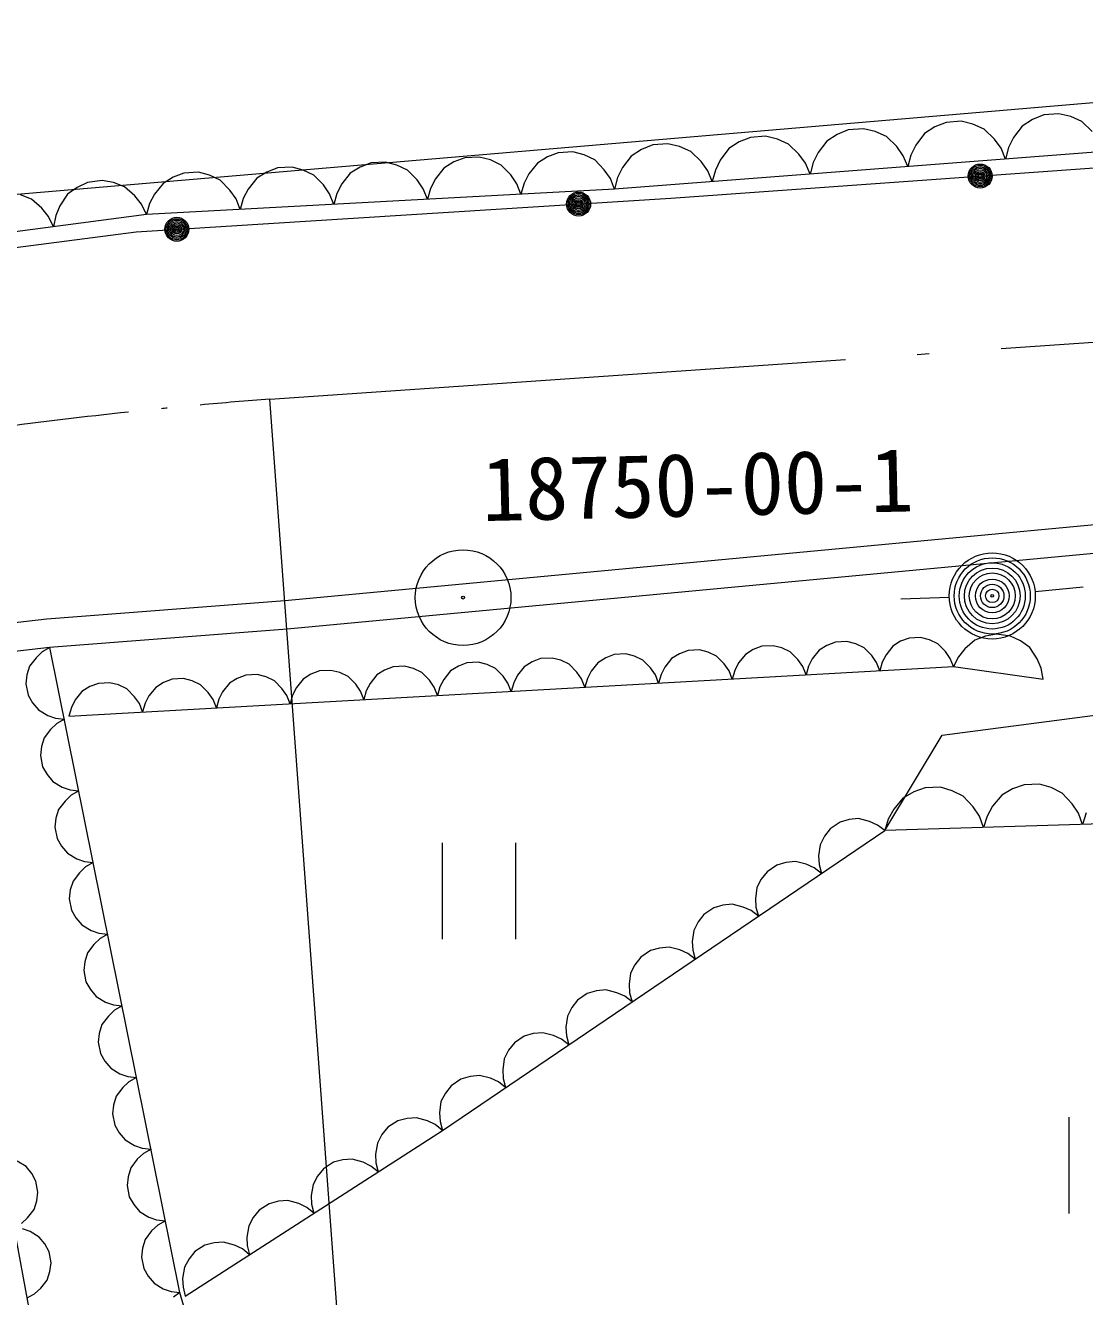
# Model space of a CAD drawing. Units: millimetres, scale not verified. Extents: x 69965 to 709965, y -3686 to 356314.
# Drawn here: x 154992 to 177027, y 253556 to 279983 of the extents above; entities that cross this region are included whole.
import ezdxf
from ezdxf.enums import TextEntityAlignment as Align

# ---------------------------------------------------------------- set-up
doc = ezdxf.new("R2010")
doc.units = ezdxf.units.MM
doc.header["$LTSCALE"] = 1000
doc.linetypes.add('LONG_DASHED_DOTTED', pattern=[15.25, 12, -1.5, 0.25, -1.5])
doc.layers.add('S-BGD', color=7, linetype='Continuous', lineweight=13)
doc.styles.add('ＭＳ ゴシック', font='')
doc.styles.get('ＭＳ ゴシック').set_extended_font_data('MS Gothic')

# ---------------------------------------------------------------- blocks, each defined once
blk = doc.blocks.new('BUHIN1')
at = {"color": 7, "linetype": 'Continuous', "lineweight": 13}
for radius in [0.995, 0.03]:
    blk.add_circle((0, 0), radius, dxfattribs=at)

msp = doc.modelspace()

# ---------------------------------------------------------------- linework, layer by layer
at = {"layer": 'S-BGD'}
for p, q in [((149366, 276009), (195969, 279983)), ((193689, 278606), (167248, 276579)), ((168420, 276391), (199916, 278647)), ((175945, 278028), (175730, 277889)), ((176178, 278123), (175945, 278028)), ((176493, 278147), (176178, 278123)), ((176738, 278089), (176493, 278147)), ((176971, 277984), (176738, 278089)), ((172110, 277811), (171877, 277716)), ((172425, 277835), (172110, 277811)), ((172670, 277777), (172425, 277835)), ((172903, 277672), (172670, 277777)), ((173911, 277872), (173696, 277733)), ((174144, 277967), (173911, 277872)), ((174459, 277991), (174144, 277967)), ((174704, 277933), (174459, 277991)), ((174937, 277828), (174704, 277933)), ((175153, 277620), (174937, 277828)), ((175730, 277889), (175549, 277650)), ((177187, 277776), (176971, 277984)), ((168042, 277499), (167809, 277404)), ((168357, 277523), (168042, 277499)), ((168602, 277465), (168357, 277523)), ((169843, 277560), (169629, 277421)), ((170076, 277655), (169843, 277560)), ((170391, 277679), (170076, 277655)), ((170636, 277621), (170391, 277679)), ((170869, 277516), (170636, 277621)), ((171085, 277308), (170869, 277516)), ((171662, 277577), (171481, 277338)), ((171877, 277716), (171662, 277577)), ((173119, 277464), (172903, 277672)), ((173515, 277494), (173414, 277287)), ((173696, 277733), (173515, 277494)), ((175290, 277431), (175153, 277620)), ((175549, 277650), (175447, 277443)), ((164132, 277230), (163907, 277145)), ((164434, 277247), (164132, 277230)), ((164667, 277186), (164434, 277247)), ((165855, 277250), (165647, 277122)), ((166079, 277336), (165855, 277250)), ((166381, 277352), (166079, 277336)), ((166614, 277291), (166381, 277352)), ((166835, 277186), (166614, 277291)), ((167595, 277265), (167413, 277026)), ((167809, 277404), (167595, 277265)), ((168835, 277360), (168602, 277465)), ((169051, 277152), (168835, 277360)), ((169629, 277421), (169447, 277182)), ((171222, 277119), (171085, 277308)), ((171481, 277338), (171380, 277131)), ((173256, 277275), (173119, 277464)), ((173350, 277047), (173256, 277275)), ((173414, 277287), (173350, 277047)), ((175384, 277203), (175290, 277431)), ((175447, 277443), (175384, 277203)), ((160237, 277019), (160012, 276934)), ((160539, 277036), (160237, 277019)), ((160772, 276975), (160539, 277036)), ((160992, 276870), (160772, 276975)), ((161960, 277039), (161752, 276911)), ((162185, 277125), (161960, 277039)), ((162486, 277141), (162185, 277125)), ((162719, 277081), (162486, 277141)), ((162940, 276975), (162719, 277081)), ((163141, 276771), (162940, 276975)), ((163699, 277016), (163521, 276792)), ((163907, 277145), (163699, 277016)), ((164887, 277081), (164667, 277186)), ((165089, 276877), (164887, 277081)), ((165647, 277122), (165468, 276897)), ((167036, 276982), (166835, 277186)), ((167163, 276799), (167036, 276982)), ((167413, 277026), (167312, 276819)), ((169188, 276963), (169051, 277152)), ((169282, 276735), (169188, 276963)), ((169346, 276975), (169282, 276735)), ((169447, 277182), (169346, 276975)), ((171316, 276891), (171222, 277119)), ((171380, 277131), (171316, 276891)), ((156287, 276718), (156069, 276616)), ((156587, 276758), (156287, 276718)), ((156824, 276715), (156587, 276758)), ((157052, 276627), (156824, 276715)), ((157857, 276700), (157679, 276476)), ((158065, 276829), (157857, 276700)), ((158290, 276914), (158065, 276829)), ((158592, 276930), (158290, 276914)), ((158825, 276870), (158592, 276930)), ((159045, 276764), (158825, 276870)), ((159247, 276561), (159045, 276764)), ((159805, 276806), (159626, 276581)), ((160012, 276934), (159805, 276806)), ((161194, 276666), (160992, 276870)), ((161574, 276687), (161472, 276491)), ((161752, 276911), (161574, 276687)), ((163268, 276588), (163141, 276771)), ((163521, 276792), (163419, 276596)), ((165216, 276693), (165089, 276877)), ((165301, 276473), (165216, 276693)), ((165367, 276701), (165301, 276473)), ((165468, 276897), (165367, 276701)), ((167248, 276579), (167163, 276799)), ((167312, 276819), (167248, 276579)), ((155116, 276373), (154887, 276461)), ((155871, 276472), (155710, 276234)), ((156069, 276616), (155871, 276472)), ((157269, 276438), (157052, 276627)), ((157410, 276265), (157269, 276438)), ((167248, 276579), (157511, 276052)), ((157679, 276476), (157577, 276280)), ((159374, 276377), (159247, 276561)), ((159626, 276581), (159525, 276385)), ((161321, 276482), (161194, 276666)), ((161406, 276262), (161321, 276482)), ((161472, 276491), (161406, 276262)), ((163354, 276368), (163268, 276588)), ((163419, 276596), (163354, 276368)), ((155332, 276185), (155116, 276373)), ((155473, 276011), (155332, 276185)), ((155710, 276234), (155623, 276031)), ((157299, 275692), (168420, 276391)), ((157511, 276052), (157410, 276265)), ((157577, 276280), (157511, 276052)), ((159459, 276157), (159374, 276377)), ((159525, 276385), (159459, 276157)), ((157511, 276052), (149766, 275038)), ((155575, 275798), (155473, 276011)), ((155623, 276031), (155575, 275798)), ((149832, 274725), (157299, 275692)), ((162629, 237584), (160079, 272214)), ((160387, 268027), (177243, 269609)), ((177294, 269011), (160438, 267429)), ((176002, 268212), (176997, 268312)), ((155437, 267645), (160387, 268027)), ((174207, 268092), (173207, 268058)), ((151502, 267201), (155437, 267645)), ((160438, 267429), (155494, 267047)), ((172081, 267174), (171844, 267161)), ((172265, 267126), (172081, 267174)), ((173200, 267179), (173037, 267077)), ((173377, 267246), (173200, 267179)), ((173615, 267259), (173377, 267246)), ((173798, 267212), (173615, 267259)), ((173972, 267129), (173798, 267212)), ((174746, 267204), (174535, 267024)), ((174967, 267288), (174746, 267204)), ((175196, 267328), (174967, 267288)), ((175486, 267289), (175196, 267328)), ((175696, 267188), (175486, 267289)), ((175886, 267048), (175696, 267188)), ((155494, 267047), (151621, 266611)), ((155343, 266958), (155216, 266839)), ((155503, 267048), (155343, 266958)), ((158207, 253639), (155503, 267048)), ((167481, 266917), (167244, 266904)), ((167665, 266870), (167481, 266917)), ((168600, 266922), (168436, 266821)), ((168777, 266990), (168600, 266922)), ((169015, 267003), (168777, 266990)), ((169198, 266955), (169015, 267003)), ((169372, 266873), (169198, 266955)), ((170133, 267008), (169970, 266906)), ((170310, 267075), (170133, 267008)), ((170548, 267088), (170310, 267075)), ((170731, 267041), (170548, 267088)), ((170905, 266958), (170731, 267041)), ((171064, 266798), (170905, 266958)), ((171503, 266992), (171363, 266815)), ((171667, 267093), (171503, 266992)), ((171844, 267161), (171667, 267093)), ((172439, 267044), (172265, 267126)), ((172598, 266884), (172439, 267044)), ((173037, 267077), (172897, 266900)), ((174131, 266969), (173972, 267129)), ((174231, 266825), (174131, 266969)), ((174535, 267024), (174403, 266856)), ((176040, 266817), (175886, 267048)), ((152570, 266718), (156118, 247664)), ((155081, 266661), (155025, 266479)), ((155216, 266839), (155081, 266661)), ((155898, 265625), (174299, 266652)), ((162643, 266647), (162466, 266580)), ((162881, 266661), (162643, 266647)), ((163064, 266613), (162881, 266661)), ((164000, 266665), (163836, 266564)), ((164177, 266733), (164000, 266665)), ((164414, 266746), (164177, 266733)), ((164598, 266699), (164414, 266746)), ((164772, 266616), (164598, 266699)), ((165370, 266650), (165229, 266473)), ((165533, 266751), (165370, 266650)), ((165710, 266819), (165533, 266751)), ((165948, 266832), (165710, 266819)), ((166131, 266784), (165948, 266832)), ((166305, 266702), (166131, 266784)), ((166464, 266541), (166305, 266702)), ((166903, 266735), (166763, 266558)), ((167067, 266837), (166903, 266735)), ((167244, 266904), (167067, 266837)), ((167838, 266787), (167665, 266870)), ((167997, 266627), (167838, 266787)), ((168296, 266644), (168216, 266489)), ((168436, 266821), (168296, 266644)), ((169531, 266712), (169372, 266873)), ((169631, 266568), (169531, 266712)), ((169830, 266729), (169750, 266575)), ((169970, 266906), (169830, 266729)), ((171164, 266654), (171064, 266798)), ((171232, 266480), (171164, 266654)), ((171283, 266660), (171232, 266480)), ((171363, 266815), (171283, 266660)), ((172698, 266739), (172598, 266884)), ((172765, 266566), (172698, 266739)), ((172817, 266746), (172765, 266566)), ((172897, 266900), (172817, 266746)), ((174299, 266652), (174231, 266825)), ((174403, 266856), (174299, 266652)), ((174299, 266652), (176168, 266395)), ((176127, 266620), (176040, 266817)), ((155025, 266479), (155004, 266292)), ((158043, 266391), (157866, 266323)), ((158281, 266404), (158043, 266391)), ((158464, 266357), (158281, 266404)), ((159400, 266409), (159236, 266307)), ((159576, 266476), (159400, 266409)), ((159814, 266490), (159576, 266476)), ((159998, 266442), (159814, 266490)), ((160171, 266360), (159998, 266442)), ((160769, 266393), (160629, 266216)), ((160933, 266494), (160769, 266393)), ((161110, 266562), (160933, 266494)), ((161348, 266575), (161110, 266562)), ((161531, 266528), (161348, 266575)), ((161705, 266445), (161531, 266528)), ((161864, 266285), (161705, 266445)), ((162303, 266479), (162163, 266302)), ((162466, 266580), (162303, 266479)), ((163238, 266531), (163064, 266613)), ((163397, 266370), (163238, 266531)), ((163696, 266387), (163616, 266233)), ((163836, 266564), (163696, 266387)), ((164930, 266456), (164772, 266616)), ((165031, 266312), (164930, 266456)), ((165229, 266473), (165150, 266318)), ((166564, 266397), (166464, 266541)), ((166632, 266224), (166564, 266397)), ((166683, 266404), (166632, 266224)), ((166763, 266558), (166683, 266404)), ((168098, 266483), (167997, 266627)), ((168165, 266309), (168098, 266483)), ((168216, 266489), (168165, 266309)), ((169698, 266395), (169631, 266568)), ((169750, 266575), (169698, 266395)), ((176168, 266395), (176127, 266620)), ((155004, 266292), (155051, 266062)), ((156169, 266136), (156029, 265959)), ((156333, 266238), (156169, 266136)), ((156510, 266305), (156333, 266238)), ((156747, 266319), (156510, 266305)), ((156931, 266271), (156747, 266319)), ((157105, 266189), (156931, 266271)), ((157263, 266028), (157105, 266189)), ((157703, 266222), (157562, 266045)), ((157866, 266323), (157703, 266222)), ((158638, 266274), (158464, 266357)), ((158797, 266114), (158638, 266274)), ((159096, 266130), (159016, 265976)), ((159236, 266307), (159096, 266130)), ((160330, 266199), (160171, 266360)), ((160431, 266055), (160330, 266199)), ((160629, 266216), (160549, 266062)), ((161964, 266140), (161864, 266285)), ((162031, 265967), (161964, 266140)), ((162083, 266147), (162031, 265967)), ((162163, 266302), (162083, 266147)), ((163497, 266226), (163397, 266370)), ((163565, 266053), (163497, 266226)), ((163616, 266233), (163565, 266053)), ((165098, 266138), (165031, 266312)), ((165150, 266318), (165098, 266138)), ((155051, 266062), (155142, 265898)), ((155142, 265898), (155265, 265752)), ((156029, 265959), (155949, 265805)), ((157364, 265884), (157263, 266028)), ((157431, 265711), (157364, 265884)), ((157483, 265890), (157431, 265711)), ((157562, 266045), (157483, 265890)), ((158897, 265969), (158797, 266114)), ((158965, 265796), (158897, 265969)), ((159016, 265976), (158965, 265796)), ((160498, 265882), (160431, 266055)), ((160549, 266062), (160498, 265882)), ((174062, 265226), (179274, 265913)), ((155265, 265752), (155458, 265640)), ((155458, 265640), (155620, 265583)), ((155949, 265805), (155898, 265625)), ((155516, 265349), (155382, 265171)), ((155644, 265468), (155516, 265349)), ((155620, 265583), (155804, 265558)), ((155804, 265558), (155644, 265468)), ((155382, 265171), (155325, 264989)), ((172869, 263243), (174062, 265226)), ((155325, 264989), (155305, 264803)), ((155305, 264803), (155351, 264572)), ((155351, 264572), (155443, 264408)), ((155443, 264408), (155565, 264262)), ((155565, 264262), (155758, 264150)), ((155758, 264150), (155921, 264093)), ((155921, 264093), (156104, 264068)), ((156104, 264068), (155944, 263978)), ((173472, 264049), (173249, 263918)), ((173711, 264134), (173472, 264049)), ((174030, 264144), (173711, 264134)), ((174274, 264074), (174030, 264144)), ((174504, 263958), (174274, 264074)), ((175528, 264113), (175306, 263983)), ((175768, 264198), (175528, 264113)), ((176086, 264208), (175768, 264198)), ((176330, 264139), (176086, 264208)), ((176561, 264022), (176330, 264139)), ((176768, 263802), (176561, 264022)), ((155817, 263859), (155682, 263681)), ((155944, 263978), (155817, 263859)), ((173249, 263918), (173056, 263686)), ((174711, 263738), (174504, 263958)), ((174841, 263541), (174711, 263738)), ((175113, 263750), (175001, 263546)), ((175306, 263983), (175113, 263750)), ((176898, 263606), (176768, 263802)), ((155626, 263499), (155605, 263313)), ((155682, 263681), (155626, 263499)), ((172128, 263474), (171940, 263419)), ((172326, 263493), (172128, 263474)), ((172552, 263435), (172326, 263493)), ((183152, 263565), (172869, 263243)), ((172944, 263482), (172869, 263243)), ((173056, 263686), (172944, 263482)), ((174926, 263307), (174841, 263541)), ((175001, 263546), (174926, 263307)), ((176982, 263372), (176898, 263606)), ((177057, 263611), (176982, 263372)), ((155605, 263313), (155652, 263082)), ((163669, 257011), (172869, 263243)), ((171736, 263281), (171615, 263127)), ((171940, 263419), (171736, 263281)), ((172717, 263360), (172552, 263435)), ((172869, 263243), (172717, 263360)), ((155652, 263082), (155743, 262918)), ((163663, 262989), (163663, 260989)), ((165198, 260989), (165198, 262989)), ((171524, 262950), (171494, 262719)), ((171615, 263127), (171524, 262950)), ((155743, 262918), (155865, 262772)), ((155865, 262772), (156059, 262660)), ((171494, 262719), (171505, 262539)), ((156059, 262660), (156221, 262603)), ((156244, 262488), (156117, 262369)), ((156221, 262603), (156404, 262578)), ((156404, 262578), (156244, 262488)), ((170626, 262528), (170422, 262390)), ((170813, 262584), (170626, 262528)), ((171011, 262603), (170813, 262584)), ((171237, 262545), (171011, 262603)), ((171403, 262470), (171237, 262545)), ((171555, 262352), (171403, 262470)), ((171505, 262539), (171555, 262352)), ((155983, 262191), (155926, 262009)), ((156117, 262369), (155983, 262191)), ((170301, 262236), (170210, 262060)), ((170422, 262390), (170301, 262236)), ((155926, 262009), (155906, 261823)), ((170210, 262060), (170179, 261828)), ((155906, 261823), (155952, 261592)), ((169311, 261638), (169107, 261500)), ((169499, 261693), (169311, 261638)), ((169697, 261713), (169499, 261693)), ((169923, 261655), (169697, 261713)), ((170089, 261580), (169923, 261655)), ((170179, 261828), (170191, 261649)), ((170191, 261649), (170240, 261462)), ((155952, 261592), (156043, 261428)), ((156043, 261428), (156166, 261282)), ((169107, 261500), (168986, 261346)), ((170240, 261462), (170089, 261580)), ((156166, 261282), (156359, 261170)), ((156359, 261170), (156522, 261114)), ((156522, 261114), (156705, 261089)), ((168895, 261169), (168865, 260938)), ((168986, 261346), (168895, 261169)), ((156418, 260879), (156283, 260701)), ((156545, 260998), (156418, 260879)), ((156705, 261089), (156545, 260998)), ((168865, 260938), (168876, 260759)), ((156283, 260701), (156227, 260519)), ((167793, 260610), (167672, 260456)), ((167997, 260748), (167793, 260610)), ((168185, 260803), (167997, 260748)), ((168383, 260822), (168185, 260803)), ((168609, 260765), (168383, 260822)), ((168774, 260690), (168609, 260765)), ((168926, 260572), (168774, 260690)), ((168876, 260759), (168926, 260572)), ((156227, 260519), (156206, 260333)), ((156206, 260333), (156253, 260102)), ((167672, 260456), (167581, 260279)), ((156253, 260102), (156344, 259938)), ((167581, 260279), (167551, 260048)), ((167551, 260048), (167562, 259869)), ((156344, 259938), (156466, 259792)), ((156466, 259792), (156659, 259680)), ((166682, 259858), (166479, 259720)), ((166870, 259913), (166682, 259858)), ((167068, 259932), (166870, 259913)), ((167294, 259874), (167068, 259932)), ((167460, 259800), (167294, 259874)), ((167612, 259682), (167460, 259800)), ((167562, 259869), (167612, 259682)), ((156659, 259680), (156822, 259624)), ((156822, 259624), (157005, 259599)), ((157005, 259599), (156845, 259508)), ((166358, 259566), (166267, 259389)), ((166479, 259720), (166358, 259566)), ((156718, 259389), (156583, 259211)), ((156845, 259508), (156718, 259389)), ((166267, 259389), (166236, 259158)), ((156527, 259029), (156506, 258843)), ((156583, 259211), (156527, 259029)), ((165556, 259023), (165368, 258968)), ((165754, 259042), (165556, 259023)), ((165980, 258984), (165754, 259042)), ((166146, 258909), (165980, 258984)), ((166236, 259158), (166248, 258978)), ((156506, 258843), (156553, 258612)), ((165164, 258830), (165043, 258676)), ((165368, 258968), (165164, 258830)), ((166297, 258792), (166146, 258909)), ((166248, 258978), (166297, 258792)), ((156553, 258612), (156644, 258448)), ((164952, 258499), (164922, 258268)), ((165043, 258676), (164952, 258499)), ((156644, 258448), (156767, 258302)), ((156767, 258302), (156960, 258190)), ((156960, 258190), (157122, 258134)), ((164922, 258268), (164933, 258088)), ((157146, 258018), (157018, 257900)), ((157122, 258134), (157306, 258109)), ((157306, 258109), (157146, 258018)), ((163850, 257939), (163729, 257785)), ((164054, 258077), (163850, 257939)), ((164242, 258133), (164054, 258077)), ((164440, 258152), (164242, 258133)), ((164666, 258094), (164440, 258152)), ((164831, 258019), (164666, 258094)), ((164983, 257901), (164831, 258019)), ((164933, 258088), (164983, 257901)), ((156884, 257721), (156827, 257539)), ((157018, 257900), (156884, 257721)), ((163729, 257785), (163638, 257609)), ((156827, 257539), (156807, 257353)), ((163638, 257609), (163608, 257377)), ((156807, 257353), (156853, 257122)), ((162742, 257209), (162534, 257076)), ((162931, 257260), (162742, 257209)), ((163130, 257275), (162931, 257260)), ((163355, 257212), (163130, 257275)), ((163519, 257133), (163355, 257212)), ((163669, 257011), (163519, 257133)), ((163608, 257377), (163619, 257198)), ((163619, 257198), (163669, 257011)), ((176697, 257285), (176697, 255285)), ((156853, 257122), (156945, 256958)), ((156945, 256958), (157067, 256812)), ((158317, 253566), (163669, 257011)), ((162409, 256924), (162314, 256749)), ((162534, 257076), (162409, 256924)), ((157067, 256812), (157260, 256700)), ((157260, 256700), (157423, 256644)), ((157423, 256644), (157606, 256619)), ((157606, 256619), (157446, 256528)), ((162314, 256749), (162278, 256518)), ((155006, 256260), (154818, 256373)), ((157319, 256410), (157184, 256231)), ((157446, 256528), (157319, 256410)), ((161404, 256348), (161196, 256214)), ((161593, 256399), (161404, 256348)), ((161792, 256413), (161593, 256399)), ((162017, 256350), (161792, 256413)), ((162181, 256271), (162017, 256350)), ((162278, 256518), (162285, 256338)), ((162285, 256338), (162331, 256150)), ((155124, 256115), (155006, 256260)), ((155211, 255953), (155124, 256115)), ((157184, 256231), (157128, 256049)), ((161196, 256214), (161071, 256063)), ((162331, 256150), (162181, 256271)), ((155254, 255726), (155211, 255953)), ((157128, 256049), (157107, 255863)), ((157107, 255863), (157154, 255632)), ((160976, 255888), (160940, 255657)), ((161071, 256063), (160976, 255888)), ((155231, 255544), (155254, 255726)), ((157154, 255632), (157245, 255468)), ((160454, 255552), (160255, 255537)), ((160679, 255489), (160454, 255552)), ((160940, 255657), (160947, 255477)), ((155038, 255193), (155173, 255366)), ((155173, 255366), (155231, 255544)), ((157245, 255468), (157367, 255323)), ((157367, 255323), (157561, 255210)), ((159858, 255353), (159733, 255202)), ((160066, 255486), (159858, 255353)), ((160255, 255537), (160066, 255486)), ((160844, 255410), (160679, 255489)), ((160993, 255288), (160844, 255410)), ((160947, 255477), (160993, 255288)), ((154912, 255079), (155038, 255193)), ((157561, 255210), (157723, 255154)), ((157746, 255038), (157619, 254920)), ((157723, 255154), (157907, 255129)), ((157907, 255129), (157746, 255038)), ((159638, 255026), (159602, 254795)), ((159733, 255202), (159638, 255026)), ((155091, 254908), (154933, 254965)), ((155279, 254795), (155091, 254908)), ((155397, 254650), (155279, 254795)), ((157619, 254920), (157485, 254741)), ((159602, 254795), (159609, 254615)), ((155484, 254488), (155397, 254650)), ((155526, 254261), (155484, 254488)), ((157428, 254560), (157408, 254373)), ((157485, 254741), (157428, 254560)), ((158520, 254491), (158396, 254340)), ((158728, 254625), (158520, 254491)), ((158917, 254676), (158728, 254625)), ((159116, 254691), (158917, 254676)), ((159341, 254627), (159116, 254691)), ((159506, 254549), (159341, 254627)), ((159655, 254427), (159506, 254549)), ((159609, 254615), (159655, 254427)), ((155504, 254078), (155526, 254261)), ((157408, 254373), (157454, 254142)), ((158396, 254340), (158300, 254165)), ((155446, 253901), (155504, 254078)), ((157454, 254142), (157545, 253978)), ((157545, 253978), (157668, 253833)), ((158300, 254165), (158264, 253934)), ((155184, 253613), (155311, 253728)), ((155311, 253728), (155446, 253901)), ((157668, 253833), (157861, 253720)), ((157861, 253720), (158024, 253664)), ((158264, 253934), (158271, 253754)), ((158271, 253754), (158317, 253566)), ((155026, 253527), (155184, 253613)), ((158024, 253664), (158207, 253639)), ((158207, 253639), (158070, 253547)), ((160076, 247078), (158207, 253639))]:
    msp.add_line(p, q, dxfattribs=at)
at = {"layer": 'S-BGD', "linetype": 'LONG_DASHED_DOTTED'}
msp.add_line((160079, 272214), (198944, 274897), dxfattribs=at)
at = {"layer": 'S-BGD'}
for centre, radius in [((174856, 276852), 249), ((174856, 276852), 220), ((174856, 276852), 191), ((174856, 276852), 161), ((174856, 276852), 132), ((174856, 276852), 97.5), ((174856, 276852), 67.5), ((174856, 276852), 38.7), ((174856, 276852), 7.5), ((166501, 276270), 249), ((166501, 276270), 220), ((166501, 276270), 191), ((166501, 276270), 161), ((166501, 276270), 132), ((166501, 276270), 97.5), ((166501, 276270), 67.5), ((166501, 276270), 38.7), ((166501, 276270), 7.5), ((158143, 275745), 249), ((158143, 275745), 220), ((158143, 275745), 191), ((158143, 275745), 161), ((158143, 275745), 132), ((158143, 275745), 97.5), ((158143, 275745), 67.5), ((158143, 275745), 38.7), ((158143, 275745), 7.5), ((175106, 268123), 896), ((175106, 268123), 792), ((175106, 268123), 688), ((175106, 268123), 580), ((175106, 268123), 477), ((175106, 268123), 351), ((175106, 268123), 243), ((175106, 268123), 140), ((175106, 268123), 27)]:
    msp.add_circle(centre, radius, dxfattribs=at)
for start, end in [(94.36368, 95.20282), (96.06067, 99.22809), (95.59875, 95.66473)]:
    msp.add_arc((167660, 172864), 99638, start, end, dxfattribs=at)

# ---------------------------------------------------------------- block references
at = {"layer": 'S-BGD', "xscale": 1000, "yscale": 1000}
msp.add_blockref('BUHIN1', (164098, 268087), dxfattribs=at)

# ---------------------------------------------------------------- texts
at = {"layer": 'S-BGD', "style": 'ＭＳ ゴシック'}
msp.add_text('18750-00-1', height=1320, rotation=1.3, dxfattribs=at).set_placement((164511, 269282), align=Align.BOTTOM_LEFT)

doc.saveas('drawing.dxf')
